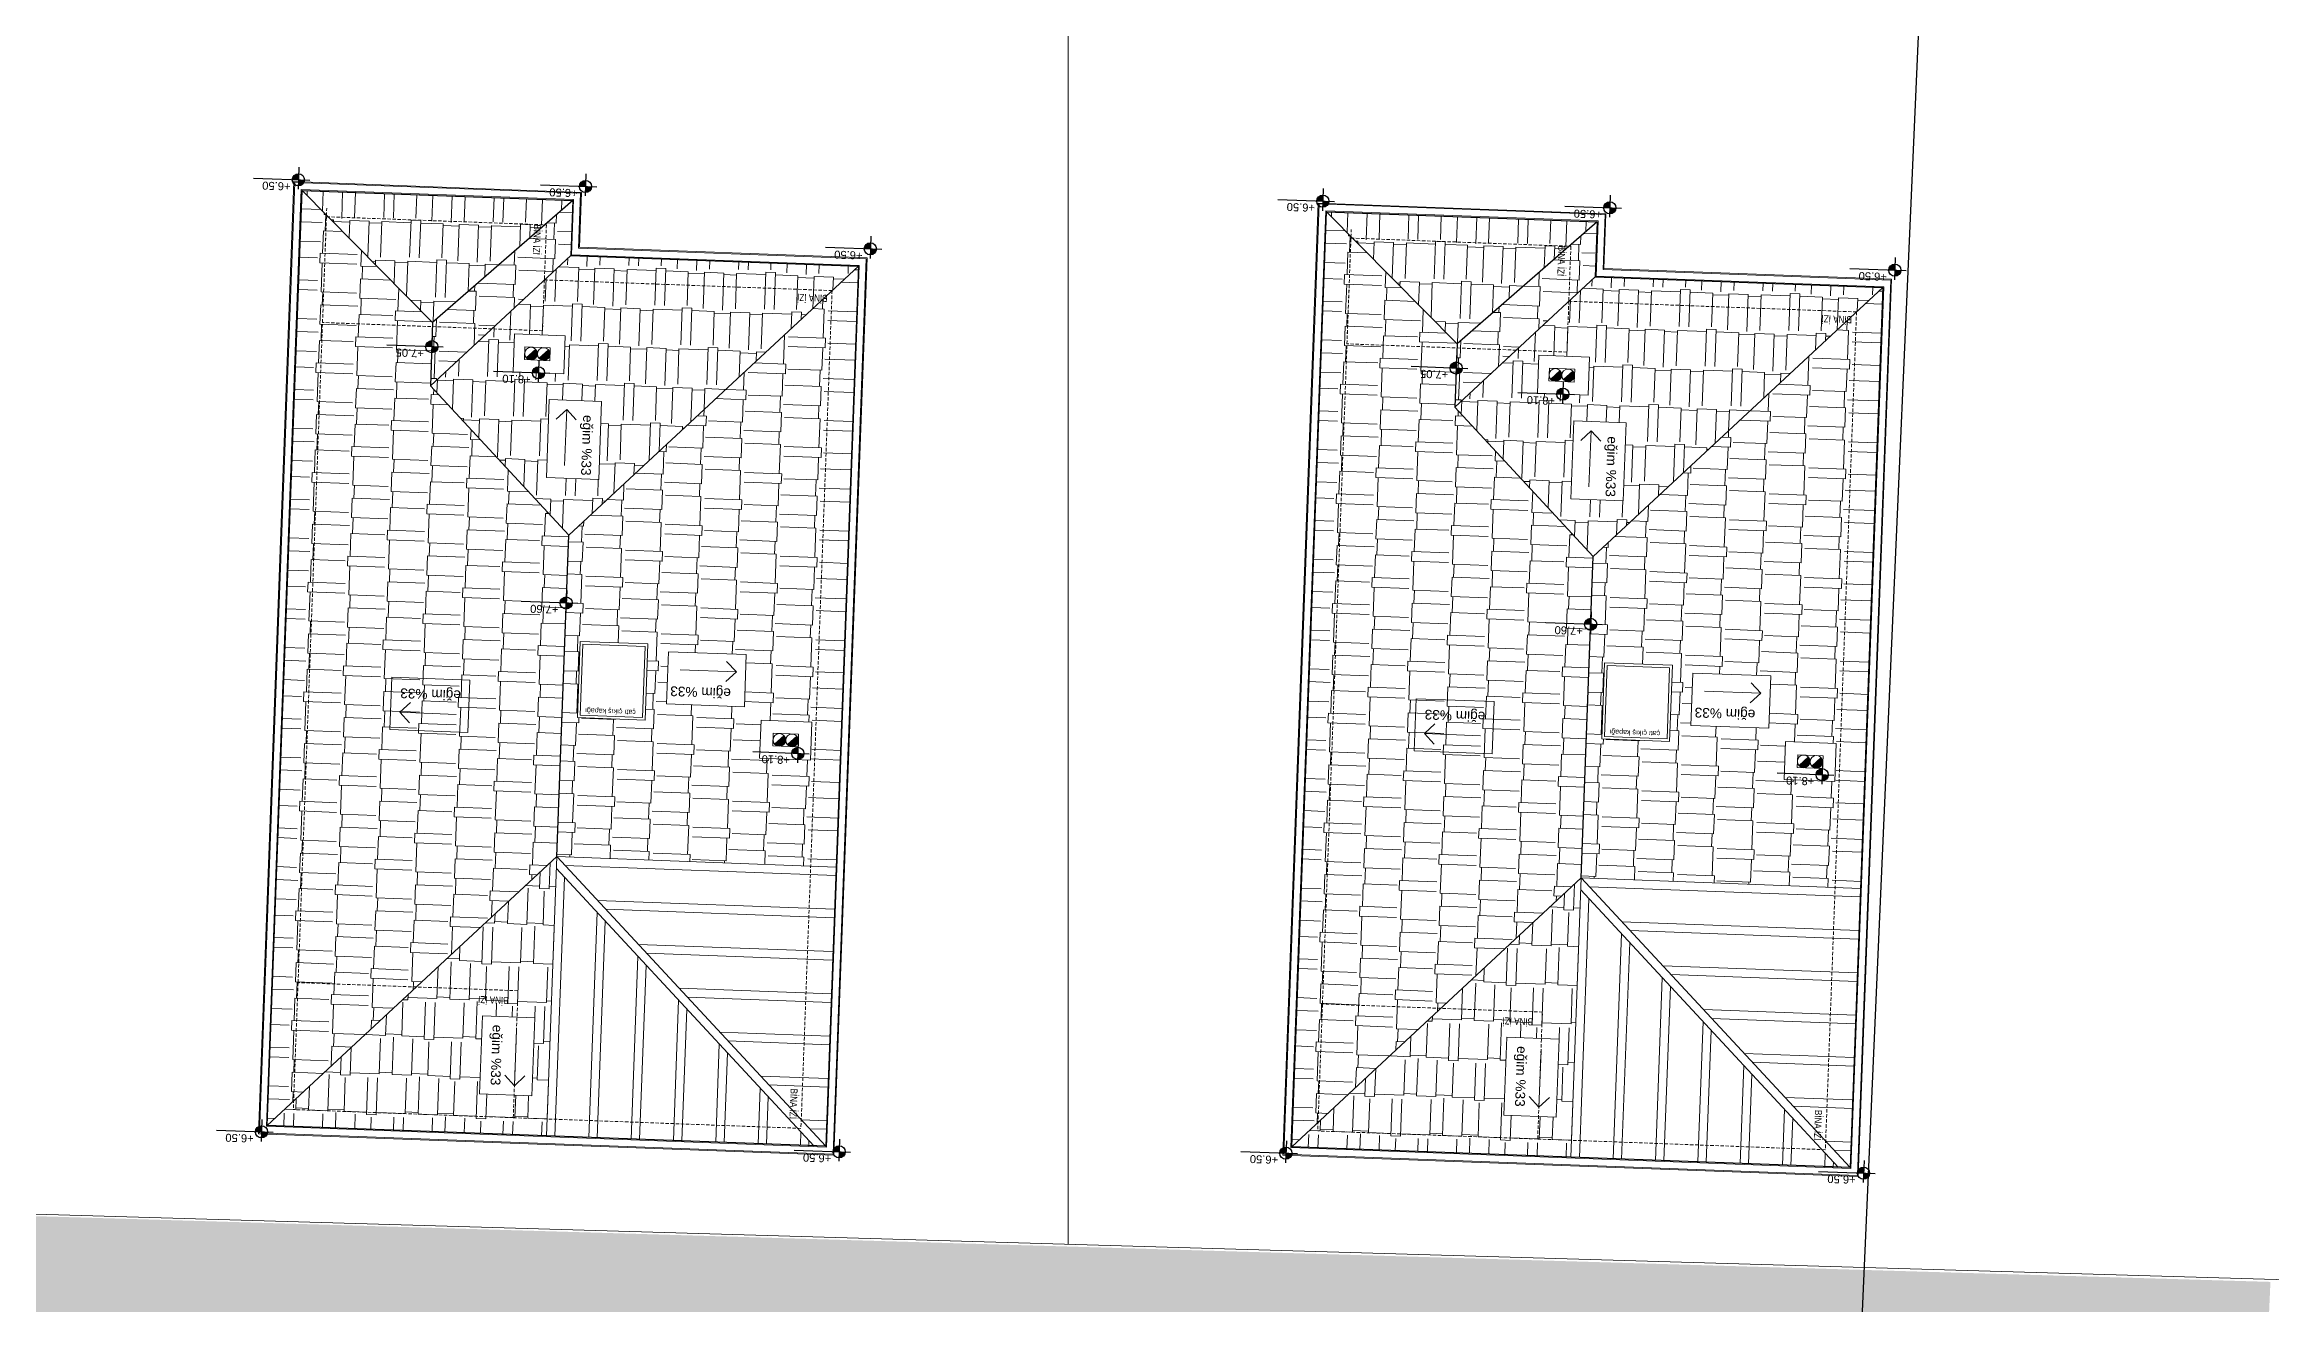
# Model space of a CAD drawing. Header units: centimetres. Extents: x 63871 to 181827, y -95930 to 42199.
# Drawn here: x 175814 to 178443, y -29388 to -27901 of the extents above; entities that cross this region are included whole.
import ezdxf
from ezdxf.enums import TextEntityAlignment as Align

# ---------------------------------------------------------------- set-up
doc = ezdxf.new("R2010")
doc.units = ezdxf.units.CM
doc.linetypes.add('11-021_500-SatisOfisi_220512$0${ Diamond }', pattern=[12, 4, -2, 2, 2, -2])
for name, color, linetype, lineweight in [('A-AREA-IDEN', 7, 'Continuous', 9), ('ARA SINIRLAR', 225, 'Continuous', 15), ('ARM_Pen_No__252', 8, 'Continuous', 18), ('Baca', 82, 'Continuous', 9), ('İz DÜŞÜMÜ', 7, '11-021_500-SatisOfisi_220512$0${ Diamond }', 18), ('OLUK', 222, 'Continuous', 15), ('TARAMA', 251, 'Continuous', 5), ('Çatı', 144, 'Continuous', 30), ('ÇEKME MESAFESİ', 5, 'Continuous', 25)]:
    doc.layers.add(name, color=color, linetype=linetype, lineweight=lineweight)
doc.layers.add('KOT', color=171, linetype='Continuous')
doc.styles.add('Arial', font='Arial.ttf', dxfattribs={"height": 250})
doc.styles.add('Arial_1', font='Arial.ttf', dxfattribs={"height": 300})
doc.styles.add('MtXpl_Arial_Narrow_1', font='')
doc.styles.get('MtXpl_Arial_Narrow_1').set_extended_font_data('Arial Narrow')
pattern_1 = [(177.87319, (375352.876, -166.147), (-98.784803, -42.082955), [22.86, -19.05, 26.67, -11.43, 34.29, -15.24]), (177.87319, (375329.96, -167.203), (-98.784803, -42.082955), [19.05, -72.39, 15.24, -22.86]), (177.87319, (375284.45, -160.747), (-98.784803, -42.082955), [11.43, -118.11]), (267.87319, (375352.876, -166.147), (30.6659616, -46.8903553), [43.815, -139.065]), (267.87319, (375330.03, -165.3), (30.6659616, -46.8903553), [42.8625, -140.0175]), (267.87319, (375310.995, -164.592), (30.6659616, -46.8903553), [40.005, -142.875]), (267.87319, (375284.45, -160.747), (30.6659616, -46.8903553), [43.815, -139.065]), (267.87319, (375273.027, -160.322), (30.6659616, -46.8903553), [43.815, -139.065]), (267.87319, (375238.655, -161.905), (30.6659616, -46.8903553), [41.91, -140.97])]
pattern_2 = [(87.87319, (375352.876, -166.147), (-42.082955, 98.784803), [22.86, -19.05, 26.67, -11.43, 34.29, -15.24]), (87.87319, (375351.82, -143.23), (-42.082955, 98.784803), [19.05, -72.39, 15.24, -22.86]), (87.87319, (375358.276, -97.72), (-42.082955, 98.784803), [11.43, -118.11]), (177.87319, (375352.876, -166.147), (-46.8903553, -30.6659616), [43.815, -139.065]), (177.87319, (375353.724, -143.303), (-46.8903553, -30.6659616), [42.8625, -140.0175]), (177.87319, (375354.43, -124.266), (-46.8903553, -30.6659616), [40.005, -142.875]), (177.87319, (375358.276, -97.72), (-46.8903553, -30.6659616), [43.815, -139.065]), (177.87319, (375358.7, -86.298), (-46.8903553, -30.6659616), [43.815, -139.065]), (177.87319, (375357.118, -51.926), (-46.8903553, -30.6659616), [41.91, -140.97])]
pattern_3 = [(177.87319, (374142.873, -140.935), (-98.784803, -42.082955), [22.86, -19.05, 26.67, -11.43, 34.29, -15.24]), (177.87319, (374119.96, -141.99), (-98.784803, -42.082955), [19.05, -72.39, 15.24, -22.86]), (177.87319, (374074.447, -135.534), (-98.784803, -42.082955), [11.43, -118.11]), (267.87319, (374142.873, -140.935), (30.6659616, -46.8903553), [43.815, -139.065]), (267.87319, (374120.03, -140.086), (30.6659616, -46.8903553), [42.8625, -140.0175]), (267.87319, (374100.992, -139.38), (30.6659616, -46.8903553), [40.005, -142.875]), (267.87319, (374074.447, -135.534), (30.6659616, -46.8903553), [43.815, -139.065]), (267.87319, (374063.024, -135.11), (30.6659616, -46.8903553), [43.815, -139.065]), (267.87319, (374028.652, -136.693), (30.6659616, -46.8903553), [41.91, -140.97])]
pattern_4 = [(87.87319, (374142.873, -140.935), (-42.082955, 98.784803), [22.86, -19.05, 26.67, -11.43, 34.29, -15.24]), (87.87319, (374141.82, -118.02), (-42.082955, 98.784803), [19.05, -72.39, 15.24, -22.86]), (87.87319, (374148.274, -72.51), (-42.082955, 98.784803), [11.43, -118.11]), (177.87319, (374142.873, -140.935), (-46.8903553, -30.6659616), [43.815, -139.065]), (177.87319, (374143.722, -118.09), (-46.8903553, -30.6659616), [42.8625, -140.0175]), (177.87319, (374144.43, -99.053), (-46.8903553, -30.6659616), [40.005, -142.875]), (177.87319, (374148.274, -72.508), (-46.8903553, -30.6659616), [43.815, -139.065]), (177.87319, (374148.698, -61.086), (-46.8903553, -30.6659616), [43.815, -139.065]), (177.87319, (374147.115, -26.713), (-46.8903553, -30.6659616), [41.91, -140.97])]

# ---------------------------------------------------------------- blocks, each defined once
blk = doc.blocks.new('afadfa')
at = {"layer": 'Baca'}
h = blk.add_hatch(color=0, dxfattribs=at)
h.dxf.hatch_style = 1
h.paths.add_polyline_path([(525548.6, 4261233.8, 0.670516), (525535.8, 4261228.6, 0.199315), (525538, 4261223.2)])
h = blk.add_hatch(color=0, dxfattribs=at)
h.dxf.hatch_style = 1
h.paths.add_polyline_path([(525563.7, 4261233.8, 0.675614), (525550.8, 4261228.6, 0.202965), (525553, 4261223.2)])
for p, q in [((525538, 4261223.2), (525548.6, 4261233.8)), ((525553, 4261223.2), (525563.7, 4261233.8))]:
    blk.add_line(p, q, dxfattribs=at)
blk.add_lwpolyline([(525535.8, 4261236.1), (525565.8, 4261236), (525565.8, 4261221), (525535.8, 4261221.1)], close=True, dxfattribs=at)
for centre in [(525543.3, 4261228.6), (525558.3, 4261228.6)]:
    blk.add_circle(centre, 7.5, dxfattribs=at)

msp = doc.modelspace()

# ---------------------------------------------------------------- hatches: boundary and pattern name
at = {"layer": 'ARM_Pen_No__252'}
h = msp.add_hatch(dxfattribs=at)
h.set_pattern_fill('AR-HBONE', color=256, scale=0.51)
h.set_pattern_definition([(45, (0, -50000), (0, 73.27889), [155.448, -51.816]), (135, (36.64, -49963.36), (7e-15, 73.27889), [155.448, -51.816])])
h.paths.add_polyline_path([(166587.4, -29014.1), (166646, -29418.8), (178425.7, -29762.2), (178443.2, -29362.6)])

# ---------------------------------------------------------------- linework, layer by layer
at = {"layer": 'ARA SINIRLAR', "color": 5}
msp.add_line((177023.1, -27832.3), (177023.1, -29318.3), dxfattribs=at)
at = {"layer": 'ARA SINIRLAR'}
msp.add_lwpolyline([(166567.6, -29013.5), (178463.3, -29360.2)], dxfattribs=at)
at = {"layer": 'ÇEKME MESAFESİ'}
msp.add_lwpolyline([(167715.9, -26282.1), (166969.3, -28297.8), (167520.8, -32108.6), (167588.4, -32168.4), (171622.9, -32254.2), (172718.5, -32277.4), (177562.7, -32379.8), (177815.5, -32385.2), (177831.4, -32370.3), (177946.3, -29738.1), (178260.5, -22584.5)], dxfattribs=at)

# ---------------------------------------------------------------- next in the draw order: wipeouts: each hides what was drawn before it
for points in [[(176785.7, -28153.5), (176746.4, -29212.8), (176066.8, -29187.6), (176108.6, -28063.3), (176448.4, -28076), (176445.9, -28140.9)], [(177995.7, -28178.7), (177956.4, -29238), (177276.8, -29212.8), (177318.6, -28088.6), (177658.4, -28101.2), (177655.9, -28166.1)]]:
    msp.add_wipeout(points).dxf.layer = 'OLUK'

# ---------------------------------------------------------------- next in the draw order: hatches: boundary and pattern name
at = {"layer": 'KOT'}
h = msp.add_hatch(color=256, dxfattribs=at)
h.dxf.hatch_style = 1
h.paths.add_polyline_path([(176106.8, -28060.9, 0.009987), (176106.8, -28061.2), (176113.9, -28061.5), (176114.2, -28054, 0.414214)])
h = msp.add_hatch(color=256, dxfattribs=at)
h.dxf.hatch_style = 1
h.paths.add_polyline_path([(176113.7, -28067.9, 0.402561), (176121.1, -28061.3), (176113.9, -28061)])
h = msp.add_hatch(color=256, dxfattribs=at)
h.dxf.hatch_style = 1
h.paths.add_polyline_path([(176445.8, -28068.8, 0.009987), (176445.8, -28069.1), (176453, -28069.3), (176453.2, -28061.9, 0.414214)])
h = msp.add_hatch(color=256, dxfattribs=at)
h.dxf.hatch_style = 1
h.paths.add_polyline_path([(176452.7, -28075.8, 0.402561), (176460.1, -28069.2), (176453, -28068.9)])
h = msp.add_hatch(color=256, dxfattribs=at)
h.dxf.hatch_style = 1
h.paths.add_polyline_path([(177316.8, -28086.1, 0.009987), (177316.8, -28086.4), (177323.9, -28086.7), (177324.2, -28079.2, 0.414214)])
h = msp.add_hatch(color=256, dxfattribs=at)
h.dxf.hatch_style = 1
h.paths.add_polyline_path([(177323.7, -28093.1, 0.402561), (177331.1, -28086.5), (177324, -28086.3)])
h = msp.add_hatch(color=256, dxfattribs=at)
h.dxf.hatch_style = 1
h.paths.add_polyline_path([(177655.8, -28094, 0.009987), (177655.8, -28094.3), (177663, -28094.5), (177663.2, -28087.1, 0.414214)])
h = msp.add_hatch(color=256, dxfattribs=at)
h.dxf.hatch_style = 1
h.paths.add_polyline_path([(177662.7, -28101, 0.402561), (177670.1, -28094.4), (177663, -28094.1)])
h = msp.add_hatch(color=256, dxfattribs=at)
h.dxf.hatch_style = 1
h.paths.add_polyline_path([(176782.3, -28142.4, 0.009987), (176782.3, -28142.7), (176789.5, -28143), (176789.8, -28135.6, 0.414214)])
h = msp.add_hatch(color=256, dxfattribs=at)
h.dxf.hatch_style = 1
h.paths.add_polyline_path([(176789.3, -28149.5, 0.402561), (176796.7, -28142.8), (176789.5, -28142.6)])
h = msp.add_hatch(color=256, dxfattribs=at)
h.dxf.hatch_style = 1
h.paths.add_polyline_path([(177992.3, -28167.7, 0.009987), (177992.3, -28167.9), (177999.5, -28168.2), (177999.8, -28160.8, 0.414214)])
h = msp.add_hatch(color=256, dxfattribs=at)
h.dxf.hatch_style = 1
h.paths.add_polyline_path([(177999.3, -28174.7, 0.402561), (178006.7, -28168.1), (177999.5, -28167.8)])
h = msp.add_hatch(color=256, dxfattribs=at)
h.dxf.hatch_style = 1
h.paths.add_polyline_path([(176264.3, -28258, 0.009987), (176264.3, -28258.3), (176271.5, -28258.5), (176271.7, -28251.1, 0.414214)])
h = msp.add_hatch(color=256, dxfattribs=at)
h.dxf.hatch_style = 1
h.paths.add_polyline_path([(176271.2, -28265, 0.402561), (176278.6, -28258.4), (176271.5, -28258.1)])
h = msp.add_hatch(color=256, dxfattribs=at)
h.dxf.hatch_style = 1
h.paths.add_polyline_path([(176390.3, -28288.9, 0.009987), (176390.3, -28289.2), (176397.5, -28289.5), (176397.7, -28282, 0.414214)])
h = msp.add_hatch(color=256, dxfattribs=at)
h.dxf.hatch_style = 1
h.paths.add_polyline_path([(176397.2, -28295.9, 0.402561), (176404.6, -28289.3), (176397.5, -28289.1)])
h = msp.add_hatch(color=256, dxfattribs=at)
h.dxf.hatch_style = 1
h.paths.add_polyline_path([(177474.3, -28283.2, 0.009987), (177474.3, -28283.5), (177481.5, -28283.8), (177481.7, -28276.3, 0.414214)])
h = msp.add_hatch(color=256, dxfattribs=at)
h.dxf.hatch_style = 1
h.paths.add_polyline_path([(177481.2, -28290.2, 0.402561), (177488.6, -28283.6), (177481.5, -28283.3)])
h = msp.add_hatch(color=256, dxfattribs=at)
h.dxf.hatch_style = 1
h.paths.add_polyline_path([(177600.3, -28314.2, 0.009987), (177600.3, -28314.4), (177607.5, -28314.7), (177607.7, -28307.3, 0.414214)])
h = msp.add_hatch(color=256, dxfattribs=at)
h.dxf.hatch_style = 1
h.paths.add_polyline_path([(177607.2, -28321.2, 0.402561), (177614.6, -28314.6), (177607.5, -28314.3)])
h = msp.add_hatch(color=256, dxfattribs=at)
h.dxf.hatch_style = 1
h.paths.add_polyline_path([(176423.2, -28560.6, 0.009987), (176423.2, -28560.9), (176430.3, -28561.2), (176430.6, -28553.7, 0.414214)])
h = msp.add_hatch(color=256, dxfattribs=at)
h.dxf.hatch_style = 1
h.paths.add_polyline_path([(176430.1, -28567.6, 0.402561), (176437.5, -28561), (176430.4, -28560.8)])
h = msp.add_hatch(color=256, dxfattribs=at)
h.dxf.hatch_style = 1
h.paths.add_polyline_path([(177633.2, -28585.9, 0.009987), (177633.2, -28586.1), (177640.3, -28586.4), (177640.6, -28579, 0.414214)])
h = msp.add_hatch(color=256, dxfattribs=at)
h.dxf.hatch_style = 1
h.paths.add_polyline_path([(177640.1, -28592.9, 0.402561), (177647.5, -28586.3), (177640.4, -28586)])
h = msp.add_hatch(color=256, dxfattribs=at)
h.dxf.hatch_style = 1
h.paths.add_polyline_path([(176696.6, -28738.2, 0.009987), (176696.6, -28738.5), (176703.8, -28738.8), (176704.1, -28731.3, 0.414214)])
h = msp.add_hatch(color=256, dxfattribs=at)
h.dxf.hatch_style = 1
h.paths.add_polyline_path([(176703.5, -28745.2, 0.402561), (176710.9, -28738.6), (176703.8, -28738.3)])
h = msp.add_hatch(color=256, dxfattribs=at)
h.dxf.hatch_style = 1
h.paths.add_polyline_path([(177906.6, -28763.4, 0.009987), (177906.6, -28763.7), (177913.8, -28764), (177914.1, -28756.5, 0.414214)])
h = msp.add_hatch(color=256, dxfattribs=at)
h.dxf.hatch_style = 1
h.paths.add_polyline_path([(177913.5, -28770.4, 0.402561), (177920.9, -28763.8), (177913.8, -28763.5)])
h = msp.add_hatch(color=256, dxfattribs=at)
h.dxf.hatch_style = 1
h.paths.add_polyline_path([(176063.2, -29185.2, 0.009987), (176063.2, -29185.5), (176070.3, -29185.8), (176070.6, -29178.4, 0.414214)])
h = msp.add_hatch(color=256, dxfattribs=at)
h.dxf.hatch_style = 1
h.paths.add_polyline_path([(176070.1, -29192.3, 0.402561), (176077.5, -29185.6), (176070.3, -29185.4)])
h = msp.add_hatch(color=256, dxfattribs=at)
h.dxf.hatch_style = 1
h.paths.add_polyline_path([(176745.5, -29208.7, 0.009987), (176745.4, -29209), (176752.6, -29209.3), (176752.9, -29201.8, 0.414214)])
h = msp.add_hatch(color=256, dxfattribs=at)
h.dxf.hatch_style = 1
h.paths.add_polyline_path([(176752.4, -29215.7, 0.402561), (176759.8, -29209.1), (176752.6, -29208.8)])
h = msp.add_hatch(color=256, dxfattribs=at)
h.dxf.hatch_style = 1
h.paths.add_polyline_path([(177273.2, -29210.5, 0.009987), (177273.2, -29210.7), (177280.3, -29211), (177280.6, -29203.6, 0.414214)])
h = msp.add_hatch(color=256, dxfattribs=at)
h.dxf.hatch_style = 1
h.paths.add_polyline_path([(177280.1, -29217.5, 0.402561), (177287.5, -29210.9), (177280.4, -29210.6)])
h = msp.add_hatch(color=256, dxfattribs=at)
h.dxf.hatch_style = 1
h.paths.add_polyline_path([(177955.5, -29233.9, 0.009987), (177955.4, -29234.2), (177962.6, -29234.5), (177962.9, -29227, 0.414214)])
h = msp.add_hatch(color=256, dxfattribs=at)
h.dxf.hatch_style = 1
h.paths.add_polyline_path([(177962.4, -29240.9, 0.402561), (177969.8, -29234.3), (177962.6, -29234.1)])
at = {"layer": 'Çatı', "lineweight": 15}
h = msp.add_hatch(dxfattribs=at)
h.set_pattern_fill('AR-RSHKE', color=251, scale=0.15, angle=267.8732)
h.set_pattern_definition([(267.87319, (374142.873, -140.935), (42.082955, -98.784803), [22.86, -19.05, 26.67, -11.43, 34.29, -15.24]), (267.87319, (374143.93, -163.85), (42.082955, -98.784803), [19.05, -72.39, 15.24, -22.86]), (267.87319, (374137.473, -209.36), (42.082955, -98.784803), [11.43, -118.11]), (357.87319, (374142.873, -140.935), (46.8903553, 30.6659616), [43.815, -139.065]), (357.87319, (374142.025, -163.78), (46.8903553, 30.6659616), [42.8625, -140.0175]), (357.87319, (374141.318, -182.816), (46.8903553, 30.6659616), [40.005, -142.875]), (357.87319, (374137.473, -209.36), (46.8903553, 30.6659616), [43.815, -139.065]), (357.87319, (374137.05, -220.783), (46.8903553, 30.6659616), [43.815, -139.065]), (357.87319, (374138.63, -255.156), (46.8903553, 30.6659616), [41.91, -140.97])])
h.paths.add_polyline_path([(176433.3, -28480.7), (176269.8, -28304.5), (176269.8, -28304.5), (176272.5, -28229.5), (176118.2, -28073.7), (176077.2, -29177.9), (176419.2, -28860.4)])
h = msp.add_hatch(dxfattribs=at)
h.set_pattern_fill('AR-RSHKE', color=251, scale=0.15, angle=177.8732)
h.set_pattern_definition(pattern_3)
h.paths.add_polyline_path([(176438, -28085.6), (176118.2, -28073.7), (176272.5, -28229.5)])
h.paths.add_polyline_path([(176389.8, -28111), (176388.2, -28152.1), (176403.5, -28152.6), (176405, -28111.6)], flags=24)
h = msp.add_hatch(dxfattribs=at)
h.set_pattern_fill('AR-RSHKE', color=251, scale=0.15, angle=447.8732)
h.set_pattern_definition(pattern_4)
h.paths.add_polyline_path([(176272.5, -28229.5), (176269.8, -28304.5), (176435.6, -28150.5), (176438, -28085.6)])
h.paths.add_polyline_path([(176389.8, -28111), (176388.2, -28152.1), (176403.5, -28152.6), (176405, -28111.6)], flags=25)
h = msp.add_hatch(dxfattribs=at)
h.set_pattern_fill('AR-RSHKE', color=251, scale=0.15, angle=267.8732)
h.set_pattern_definition([(267.87319, (375352.876, -166.147), (42.082955, -98.784803), [22.86, -19.05, 26.67, -11.43, 34.29, -15.24]), (267.87319, (375353.93, -189.06), (42.082955, -98.784803), [19.05, -72.39, 15.24, -22.86]), (267.87319, (375347.475, -234.574), (42.082955, -98.784803), [11.43, -118.11]), (357.87319, (375352.876, -166.147), (46.8903553, 30.6659616), [43.815, -139.065]), (357.87319, (375352.027, -188.99), (46.8903553, 30.6659616), [42.8625, -140.0175]), (357.87319, (375351.32, -208.028), (46.8903553, 30.6659616), [40.005, -142.875]), (357.87319, (375347.475, -234.574), (46.8903553, 30.6659616), [43.815, -139.065]), (357.87319, (375347.05, -245.996), (46.8903553, 30.6659616), [43.815, -139.065]), (357.87319, (375348.634, -280.37), (46.8903553, 30.6659616), [41.91, -140.97])])
h.paths.add_polyline_path([(177643.3, -28505.9), (177479.8, -28329.7), (177479.8, -28329.7), (177482.5, -28254.8), (177328.2, -28098.9), (177287.2, -29203.2), (177629.2, -28885.6)])
h = msp.add_hatch(dxfattribs=at)
h.set_pattern_fill('AR-RSHKE', color=251, scale=0.15, angle=177.8732)
h.set_pattern_definition(pattern_1)
h.paths.add_polyline_path([(177648, -28110.8), (177328.2, -28098.9), (177482.5, -28254.8)])
h.paths.add_polyline_path([(177599.8, -28136.2), (177598.2, -28177.3), (177613.5, -28177.9), (177615, -28136.8)], flags=24)
h = msp.add_hatch(dxfattribs=at)
h.set_pattern_fill('AR-RSHKE', color=251, scale=0.15, angle=447.8732)
h.set_pattern_definition(pattern_2)
h.paths.add_polyline_path([(177482.5, -28254.8), (177479.8, -28329.7), (177645.6, -28175.7), (177648, -28110.8)])
h.paths.add_polyline_path([(177599.8, -28136.2), (177598.2, -28177.3), (177613.5, -28177.9), (177615, -28136.8)], flags=25)
h = msp.add_hatch(dxfattribs=at)
h.set_pattern_fill('AR-RSHKE', color=251, scale=0.15, angle=177.8732)
h.set_pattern_definition(pattern_3)
h.paths.add_polyline_path([(176269.8, -28304.5), (176433.3, -28480.7), (176775.3, -28163.2), (176435.6, -28150.5)])
h.paths.add_polyline_path([(176367.5, -28288.1), (176369.2, -28243.1), (176429.1, -28245.4), (176427.5, -28290.3)], flags=16)
h.paths.add_polyline_path([(176381, -28273.6), (176381.5, -28258.5), (176411.5, -28259.7), (176411, -28274.8)], flags=0)
h.paths.add_polyline_path([(176381.3, -28266.1, -1), (176396.2, -28266.7, -1), (176411.2, -28267.2, -1), (176396.2, -28266.7, -1)], flags=0)
h.paths.add_polyline_path([(176410.3, -28320.5), (176472.1, -28322.8), (176468.6, -28414.9), (176406.9, -28412.6)], flags=16)
h.paths.add_polyline_path([(176444.2, -28335.6), (176441.3, -28412.9), (176465.1, -28413.8), (176467.9, -28336.5)], flags=8)
h.paths.add_polyline_path([(176741.8, -28194.7), (176700.7, -28193.1), (176700.1, -28208.4), (176741.2, -28209.9)], flags=25)
h = msp.add_hatch(dxfattribs=at)
h.set_pattern_fill('AR-RSHKE', color=251, scale=0.15, angle=447.8732)
h.set_pattern_definition(pattern_4)
h.paths.add_polyline_path([(176419.2, -28860.4), (176749, -28872.7), (176775.3, -28163.2), (176433.3, -28480.7)])
h.paths.add_polyline_path([(176643, -28621.8), (176640.7, -28683.6), (176548.6, -28680.1), (176550.9, -28618.4)], flags=16)
h.paths.add_polyline_path([(176526.7, -28609.2), (176523.4, -28699.2), (176443.5, -28696.2), (176446.8, -28606.3)], flags=16)
h.paths.add_polyline_path([(176523.6, -28612.1), (176520.5, -28696.1), (176446.6, -28693.3), (176449.7, -28609.4)], flags=0)
h.paths.add_polyline_path([(176660.4, -28699.3), (176720.3, -28701.5), (176718.7, -28746.5), (176658.7, -28744.3)], flags=16)
h.paths.add_polyline_path([(176674.8, -28714.8), (176704.8, -28716), (176704.2, -28731), (176674.2, -28729.8)], flags=0)
h.paths.add_polyline_path([(176689.5, -28722.9, -1), (176704.5, -28723.5, -1), (176689.5, -28722.9, -1), (176674.5, -28722.4, -1)], flags=0)
h.paths.add_polyline_path([(176627.9, -28655.7), (176550.7, -28652.8), (176549.8, -28676.6), (176627, -28679.4)], flags=8)
h.paths.add_polyline_path([(176514.6, -28683.7), (176450.7, -28681.3), (176450.2, -28692.9), (176514.1, -28695.3)], flags=8)
h = msp.add_hatch(dxfattribs=at)
h.set_pattern_fill('AR-RSHKE', color=251, scale=0.15, angle=177.8732)
h.set_pattern_definition(pattern_1)
h.paths.add_polyline_path([(177479.8, -28329.7), (177643.3, -28505.9), (177985.3, -28188.4), (177645.6, -28175.7)])
h.paths.add_polyline_path([(177577.5, -28313.3), (177579.2, -28268.4), (177639.1, -28270.6), (177637.5, -28315.5)], flags=16)
h.paths.add_polyline_path([(177591, -28298.8), (177591.5, -28283.7), (177621.5, -28284.9), (177621, -28300)], flags=0)
h.paths.add_polyline_path([(177591.3, -28291.3, -1), (177606.2, -28291.9, -1), (177621.2, -28292.4, -1), (177606.2, -28291.9, -1)], flags=0)
h.paths.add_polyline_path([(177620.3, -28345.8), (177682.1, -28348), (177678.6, -28440.1), (177616.9, -28437.8)], flags=16)
h.paths.add_polyline_path([(177654.2, -28360.8), (177651.3, -28438.1), (177675.1, -28439), (177677.9, -28361.7)], flags=8)
h.paths.add_polyline_path([(177951.8, -28219.9), (177910.7, -28218.3), (177910.1, -28233.6), (177951.2, -28235.1)], flags=25)
h = msp.add_hatch(dxfattribs=at)
h.set_pattern_fill('AR-RSHKE', color=251, scale=0.15, angle=447.8732)
h.set_pattern_definition(pattern_2)
h.paths.add_polyline_path([(177629.2, -28885.6), (177959, -28897.9), (177985.3, -28188.4), (177643.3, -28505.9)])
h.paths.add_polyline_path([(177853, -28647), (177850.7, -28708.8), (177758.6, -28705.4), (177760.9, -28643.6)], flags=16)
h.paths.add_polyline_path([(177736.8, -28634.4), (177733.4, -28724.4), (177653.5, -28721.4), (177656.8, -28631.5)], flags=16)
h.paths.add_polyline_path([(177733.6, -28637.3), (177730.5, -28721.3), (177656.6, -28718.5), (177659.7, -28634.6)], flags=0)
h.paths.add_polyline_path([(177870.4, -28724.5), (177930.3, -28726.8), (177928.7, -28771.7), (177868.7, -28769.5)], flags=16)
h.paths.add_polyline_path([(177884.8, -28740), (177914.8, -28741.2), (177914.2, -28756.2), (177884.2, -28755.1)], flags=0)
h.paths.add_polyline_path([(177899.5, -28748.1, -1), (177914.5, -28748.7, -1), (177899.5, -28748.1, -1), (177884.5, -28747.6, -1)], flags=0)
h.paths.add_polyline_path([(177837.9, -28680.9), (177760.7, -28678.1), (177759.8, -28701.8), (177837, -28704.6)], flags=8)
h.paths.add_polyline_path([(177724.6, -28708.9), (177660.7, -28706.6), (177660.2, -28718.1), (177724.1, -28720.5)], flags=8)
h = msp.add_hatch(dxfattribs=at)
h.set_pattern_fill('AR-RSHKE', color=251, scale=0.15, angle=357.8732)
h.set_pattern_definition([(357.87319, (374142.873, -140.935), (98.784803, 42.082955), [22.86, -19.05, 26.67, -11.43, 34.29, -15.24]), (357.87319, (374165.79, -139.88), (98.784803, 42.082955), [19.05, -72.39, 15.24, -22.86]), (357.87319, (374211.3, -146.335), (98.784803, 42.082955), [11.43, -118.11]), (87.87319, (374142.873, -140.935), (-30.6659616, 46.8903553), [43.815, -139.065]), (87.87319, (374165.718, -141.783), (-30.6659616, 46.8903553), [42.8625, -140.0175]), (87.87319, (374184.754, -142.49), (-30.6659616, 46.8903553), [40.005, -142.875]), (87.87319, (374211.3, -146.335), (-30.6659616, 46.8903553), [43.815, -139.065]), (87.87319, (374222.722, -146.76), (-30.6659616, 46.8903553), [43.815, -139.065]), (87.87319, (374257.095, -145.176), (-30.6659616, 46.8903553), [41.91, -140.97])])
h.paths.add_polyline_path([(176419.2, -28860.4), (176077.2, -29177.9), (176407, -29190.2)])
h.paths.add_polyline_path([(176393.1, -29050.7), (176389.7, -29142.8), (176327.9, -29140.5), (176331.3, -29048.4)], flags=16)
h.paths.add_polyline_path([(176337.3, -29055.8), (176334.5, -29133.1), (176358.2, -29133.9), (176361.1, -29056.7)], flags=8)
h.paths.add_polyline_path([(176365, -29023.8), (176323.9, -29022.3), (176323.4, -29037.5), (176364.4, -29039)], flags=24)
h = msp.add_hatch(dxfattribs=at)
h.set_pattern_fill('AR-RSHKE', color=251, scale=0.15, angle=357.8732)
h.set_pattern_definition([(357.87319, (375352.876, -166.147), (98.784803, 42.082955), [22.86, -19.05, 26.67, -11.43, 34.29, -15.24]), (357.87319, (375375.79, -165.09), (98.784803, 42.082955), [19.05, -72.39, 15.24, -22.86]), (357.87319, (375421.302, -171.55), (98.784803, 42.082955), [11.43, -118.11]), (87.87319, (375352.876, -166.147), (-30.6659616, 46.8903553), [43.815, -139.065]), (87.87319, (375375.72, -166.996), (-30.6659616, 46.8903553), [42.8625, -140.0175]), (87.87319, (375394.757, -167.703), (-30.6659616, 46.8903553), [40.005, -142.875]), (87.87319, (375421.302, -171.548), (-30.6659616, 46.8903553), [43.815, -139.065]), (87.87319, (375432.725, -171.972), (-30.6659616, 46.8903553), [43.815, -139.065]), (87.87319, (375467.097, -170.39), (-30.6659616, 46.8903553), [41.91, -140.97])])
h.paths.add_polyline_path([(177629.2, -28885.6), (177287.2, -29203.2), (177617, -29215.4)])
h.paths.add_polyline_path([(177603.1, -29075.9), (177599.7, -29168), (177537.9, -29165.7), (177541.4, -29073.6)], flags=16)
h.paths.add_polyline_path([(177547.4, -29081), (177544.5, -29158.3), (177568.2, -29159.1), (177571.1, -29081.9)], flags=8)
h.paths.add_polyline_path([(177575, -29049), (177533.9, -29047.5), (177533.4, -29062.7), (177574.4, -29064.2)], flags=24)

# ---------------------------------------------------------------- next in the draw order: linework, layer by layer
at = {"layer": 'A-AREA-IDEN'}
for p, q in [((176430.8, -28332.4), (176418.5, -28343.8)), ((176428.3, -28398.7), (176430.8, -28332.4)), ((176430.8, -28332.4), (176442.2, -28344.7)), ((177640.8, -28357.6), (177628.5, -28369.1)), ((177638.3, -28423.9), (177640.8, -28357.6)), ((177640.8, -28357.6), (177652.2, -28369.9)), ((176631.2, -28642.3), (176619.7, -28630)), ((176564.9, -28639.8), (176631.2, -28642.3)), ((176631.2, -28642.3), (176618.8, -28653.7)), ((177841.2, -28667.5), (177829.7, -28655.2)), ((176233.9, -28690), (176246.2, -28678.5)), ((177774.9, -28665.1), (177841.2, -28667.5)), ((177841.2, -28667.5), (177828.8, -28678.9)), ((176300.1, -28692.4), (176233.9, -28690)), ((176233.9, -28690), (176245.3, -28702.3)), ((177443.9, -28715.2), (177456.2, -28703.7)), ((177510.1, -28717.6), (177443.9, -28715.2)), ((177443.9, -28715.2), (177455.3, -28727.5)), ((176371.7, -29064.6), (176369.2, -29130.9)), ((177581.7, -29089.8), (177579.2, -29156.1)), ((176369.2, -29130.9), (176357.8, -29118.6)), ((176369.2, -29130.9), (176381.5, -29119.4)), ((177579.2, -29156.1), (177567.8, -29143.8)), ((177579.2, -29156.1), (177591.5, -29144.7))]:
    msp.add_line(p, q, dxfattribs=at)
for points in [[(176406.9, -28412.6), (176410.3, -28320.5), (176472.1, -28322.8), (176468.6, -28414.9)], [(177616.9, -28437.8), (177620.3, -28345.8), (177682.1, -28348), (177678.6, -28440.1)], [(176523.4, -28699.2), (176443.5, -28696.2), (176446.8, -28606.3), (176526.7, -28609.2)], [(176520.5, -28696.1), (176446.6, -28693.3), (176449.7, -28609.4), (176523.6, -28612.1)], [(176550.9, -28618.4), (176643, -28621.8), (176640.7, -28683.6), (176548.6, -28680.1)], [(177733.4, -28724.4), (177653.5, -28721.4), (177656.8, -28631.5), (177736.8, -28634.4)], [(176314.1, -28713.8), (176222, -28710.4), (176224.3, -28648.7), (176316.4, -28652.1)], [(177730.5, -28721.3), (177656.6, -28718.5), (177659.7, -28634.6), (177733.6, -28637.3)], [(177760.9, -28643.6), (177853, -28647), (177850.7, -28708.8), (177758.6, -28705.4)], [(177524.1, -28739.1), (177432, -28735.6), (177434.3, -28673.9), (177526.4, -28677.3)], [(176393.1, -29050.7), (176389.7, -29142.8), (176327.9, -29140.5), (176331.3, -29048.4)], [(177603.1, -29075.9), (177599.7, -29168), (177537.9, -29165.7), (177541.4, -29073.6)]]:
    msp.add_lwpolyline(points, close=True, dxfattribs=at)
at = {"layer": 'Baca'}
for points in [[(176429.1, -28245.4), (176369.2, -28243.1), (176367.5, -28288.1), (176427.5, -28290.3)], [(177639.1, -28270.6), (177579.2, -28268.4), (177577.5, -28313.3), (177637.5, -28315.5)], [(176720.3, -28701.5), (176660.4, -28699.3), (176658.7, -28744.3), (176718.7, -28746.5)], [(177930.3, -28726.8), (177870.4, -28724.5), (177868.7, -28769.5), (177928.7, -28771.7)]]:
    msp.add_lwpolyline(points, close=True, dxfattribs=at)
at = {"layer": 'İz DÜŞÜMÜ'}
for p, q in [((176113.5, -29009.2), (176107.9, -29159.1)), ((177323.5, -29034.4), (177317.9, -29184.3)), ((176367.7, -29168.7), (176107.9, -29159.1)), ((177577.7, -29193.9), (177317.9, -29184.3))]:
    msp.add_line(p, q, dxfattribs=at)
for points in [[(176404.5, -28179.4), (176402.3, -28239.4), (176142.4, -28229.7), (176147.1, -28104.8), (176406.9, -28114.4), (176404.5, -28179.4), (176744.3, -28192), (176707.5, -29181.3), (176367.7, -29168.7), (176373.3, -29018.8), (176113.5, -29009.2), (176147.4, -28094.8)], [(177614.5, -28204.6), (177612.3, -28264.6), (177352.4, -28254.9), (177357.1, -28130), (177616.9, -28139.7), (177614.5, -28204.6), (177954.3, -28217.2), (177917.5, -29206.5), (177577.7, -29193.9), (177583.3, -29044), (177323.5, -29034.4), (177357.5, -28120)]]:
    msp.add_lwpolyline(points, dxfattribs=at)
at = {"layer": 'KOT'}
for p, q in [((176114.5, -28046.4), (176113.5, -28072.4)), ((176127.6, -28062), (176060.8, -28059.5)), ((176466.6, -28069.8), (176399.8, -28067.4)), ((176453.5, -28054.3), (176452.6, -28080.3)), ((177324.5, -28071.6), (177323.5, -28097.7)), ((177663.5, -28079.5), (177662.6, -28105.5)), ((177337.6, -28087.2), (177270.8, -28084.7)), ((177676.6, -28095.1), (177609.8, -28092.6)), ((176790.1, -28127.9), (176789.1, -28154)), ((176803.1, -28143.5), (176736.4, -28141)), ((178000.1, -28153.1), (177999.1, -28179.2)), ((178013.1, -28168.7), (177946.4, -28166.2)), ((176285.1, -28259), (176218.3, -28256.6)), ((176272, -28243.5), (176271.1, -28269.5)), ((176411.1, -28290), (176344.3, -28287.5)), ((176398, -28274.4), (176397.1, -28300.5)), ((177495.1, -28284.3), (177428.3, -28281.8)), ((177482, -28268.7), (177481.1, -28294.7)), ((177621.1, -28315.2), (177554.3, -28312.7)), ((177608, -28299.6), (177607.1, -28325.7)), ((176430.9, -28546.1), (176429.9, -28572.2)), ((176444, -28561.7), (176377.2, -28559.2)), ((177640.9, -28571.3), (177639.9, -28597.4)), ((177654, -28586.9), (177587.2, -28584.4)), ((176717.4, -28739.3), (176650.6, -28736.8)), ((176704.3, -28723.7), (176703.4, -28749.7)), ((177927.4, -28764.5), (177860.6, -28762)), ((177914.3, -28748.9), (177913.4, -28774.9)), ((176084, -29186.3), (176017.2, -29183.8)), ((176070.9, -29170.7), (176069.9, -29196.8)), ((176766.2, -29209.8), (176699.5, -29207.3)), ((176753.2, -29194.2), (176752.2, -29220.2)), ((177294, -29211.5), (177227.2, -29209)), ((177280.9, -29195.9), (177279.9, -29222)), ((177976.2, -29235), (177909.5, -29232.5)), ((177963.2, -29219.4), (177962.2, -29245.4))]:
    msp.add_line(p, q, dxfattribs=at)
for centre in [(176113.9, -28061.2), (176453, -28069), (177323.9, -28086.4), (177663, -28094.3), (176789.5, -28142.7), (177999.5, -28167.9), (176271.5, -28258.3), (176397.5, -28289.2), (177481.5, -28283.5), (177607.5, -28314.4), (176430.3, -28560.9), (177640.3, -28586.1), (176703.8, -28738.5), (177913.8, -28763.7), (176070.3, -29185.5), (176752.6, -29209), (177280.3, -29210.7), (177962.6, -29234.2)]:
    msp.add_circle(centre, 7.17, dxfattribs=at)
at = {"layer": 'OLUK'}
for points in [[(176448.4, -28076), (176445.9, -28140.9), (176785.7, -28153.5), (176746.4, -29212.8), (176066.8, -29187.6), (176108.6, -28063.3)], [(176447.3, -28076.9), (176444.9, -28141.9), (176784.7, -28154.5), (176745.4, -29211.8), (176067.9, -29186.6), (176109.6, -28064.4)], [(176439, -28084.6), (176436.6, -28149.6), (176776.4, -28162.2), (176737.7, -29203.5), (176076.2, -29178.9), (176117.3, -28072.7)], [(177658.4, -28101.2), (177655.9, -28166.1), (177995.7, -28178.7), (177956.4, -29238), (177276.8, -29212.8), (177318.6, -28088.6)], [(177657.3, -28102.1), (177654.9, -28167.1), (177994.7, -28179.7), (177955.4, -29237), (177277.9, -29211.8), (177319.6, -28089.6)], [(177649, -28109.8), (177646.6, -28174.8), (177986.4, -28187.4), (177947.7, -29228.7), (177286.2, -29204.1), (177327.3, -28097.9)]]:
    msp.add_lwpolyline(points, close=True, dxfattribs=at)
at = {"layer": 'TARAMA'}
for p, q in [((176419.2, -28860.4), (176407, -29190.2)), ((176419.2, -28860.4), (176736.8, -29202.4)), ((176419.2, -28860.4), (176749, -28872.7)), ((176428.3, -28884.9), (176417, -29190.6)), ((176722.6, -29201.9), (176418.7, -28874.5)), ((176428.8, -28870.8), (176748.6, -28882.7)), ((177629.2, -28885.6), (177617, -29215.4)), ((177629.2, -28885.6), (177946.8, -29227.6)), ((177629.2, -28885.6), (177959, -28897.9)), ((176467.3, -28912.2), (176747.1, -28922.6)), ((177638.3, -28910.1), (177627, -29215.8)), ((177932.6, -29227.1), (177628.7, -28899.8)), ((177638.8, -28896), (177958.6, -28907.9)), ((176466.8, -28926.4), (176456.9, -29192)), ((176476.4, -28936.7), (176466.9, -29192.4)), ((176477, -28922.6), (176746.8, -28932.6)), ((177677.3, -28937.4), (177957.1, -28947.8)), ((176515.4, -28964.1), (176745.3, -28972.6)), ((177676.8, -28951.6), (177666.9, -29217.3)), ((177686.4, -28961.9), (177676.9, -29217.6)), ((177687, -28947.8), (177956.8, -28957.8)), ((176514.9, -28978.2), (176506.9, -29193.9)), ((176524.5, -28988.6), (176516.9, -29194.3)), ((176525.1, -28974.4), (176744.9, -28982.6)), ((177725.4, -28989.3), (177955.3, -28997.8)), ((177735.1, -28999.6), (177954.9, -29007.8)), ((176563.6, -29015.9), (176743.4, -29022.6)), ((176573.2, -29026.2), (176743.1, -29032.6)), ((177724.9, -29003.4), (177716.9, -29219.1)), ((177734.5, -29013.8), (177726.9, -29219.5)), ((176563, -29030), (176556.9, -29195.8)), ((176572.7, -29040.4), (176566.9, -29196.1)), ((177773.6, -29041.1), (177953.4, -29047.8)), ((177783.2, -29051.5), (177953.1, -29057.8)), ((176611.7, -29067.7), (176741.6, -29072.5)), ((176621.3, -29078.1), (176741.2, -29082.5)), ((177773, -29055.2), (177766.9, -29221)), ((177782.7, -29065.6), (177776.9, -29221.3)), ((176611.1, -29081.8), (176606.8, -29197.6)), ((176620.8, -29092.2), (176616.8, -29198)), ((177821.7, -29092.9), (177951.6, -29097.7)), ((177831.3, -29103.3), (177951.2, -29107.7)), ((176659.8, -29119.5), (176739.7, -29122.5)), ((176669.4, -29129.9), (176739.3, -29132.5)), ((177821.1, -29107), (177816.8, -29222.8)), ((177830.8, -29117.4), (177826.8, -29223.2)), ((176659.2, -29133.7), (176656.8, -29199.5)), ((176668.9, -29144), (176666.8, -29199.8)), ((177869.8, -29144.7), (177949.7, -29147.7)), ((177879.4, -29155.1), (177949.4, -29157.7)), ((176707.9, -29171.3), (176737.9, -29172.5)), ((176717.5, -29181.7), (176737.5, -29182.4)), ((177869.3, -29158.9), (177866.8, -29224.7)), ((177878.9, -29169.2), (177876.8, -29225.1)), ((176707.4, -29185.5), (176706.8, -29201.3)), ((176717, -29195.8), (176716.8, -29201.7)), ((177917.9, -29196.6), (177947.9, -29197.7)), ((177927.5, -29206.9), (177947.5, -29207.7)), ((177917.4, -29210.7), (177916.8, -29226.5)), ((177927, -29221.1), (177926.8, -29226.9))]:
    msp.add_line(p, q, dxfattribs=at)
at = {"layer": 'Çatı'}
for p, q in [((176272.5, -28229.5), (176118.2, -28073.7)), ((176438, -28085.6), (176272.5, -28229.5)), ((177482.5, -28254.8), (177328.2, -28098.9)), ((177648, -28110.8), (177482.5, -28254.8)), ((176269.8, -28304.5), (176435.6, -28150.5)), ((176433.3, -28480.7), (176775.3, -28163.2)), ((177479.8, -28329.7), (177645.6, -28175.7)), ((177643.3, -28505.9), (177985.3, -28188.4)), ((176272.5, -28229.5), (176269.8, -28304.5)), ((177482.5, -28254.8), (177479.8, -28329.7)), ((176433.3, -28480.7), (176269.8, -28304.5)), ((177643.3, -28505.9), (177479.8, -28329.7)), ((176419.2, -28860.4), (176433.3, -28480.7)), ((177629.2, -28885.6), (177643.3, -28505.9)), ((176419.2, -28860.4), (176077.2, -29177.9)), ((176736.8, -29202.4), (176419.2, -28860.4)), ((177629.2, -28885.6), (177287.2, -29203.2)), ((177946.8, -29227.6), (177629.2, -28885.6))]:
    msp.add_line(p, q, dxfattribs=at)
for points in [[(176438, -28085.6), (176435.6, -28150.5), (176775.3, -28163.2), (176736.8, -29202.4), (176077.2, -29177.9), (176118.2, -28073.7)], [(177648, -28110.8), (177645.6, -28175.7), (177985.3, -28188.4), (177946.8, -29227.6), (177287.2, -29203.2), (177328.2, -28098.9)]]:
    msp.add_lwpolyline(points, close=True, dxfattribs=at)

# ---------------------------------------------------------------- next in the draw order: block references
at = {"layer": 'Baca', "rotation": 177.8731895439683}
for p in [(859724.8, 4210522.6), (860934.8, 4210497.4), (860018.1, 4210066.4), (861228.1, 4210041.1)]:
    msp.add_blockref('afadfa', p, dxfattribs=at)

# ---------------------------------------------------------------- next in the draw order: texts
at = {"style": 'MtXpl_Arial_Narrow_1'}
for rotation, p in [(267.8302, (176392.2, -28113.7)), (267.8302, (177602.2, -28138.9)), (177.8302, (176739.1, -28197.1)), (177.8302, (177949.1, -28222.3)), (177.8302, (176362.3, -29026.3)), (177.8302, (177572.3, -29051.5)), (267.8302, (176695.3, -29134.2)), (267.8302, (177905.3, -29159.4))]:
    msp.add_text('BİNA İZİ', height=8.32, rotation=rotation, dxfattribs=at).set_placement(p)
at = {"layer": 'A-AREA-IDEN', "style": 'Arial_1'}
for p in [(176482.5, -28686.2), (177692.5, -28711.4)]:
    msp.add_text('çatı çıkış kapağı', height=5.953, rotation=177.8732, dxfattribs=at).set_placement(p, align=Align.CENTER)
at = {"layer": 'A-AREA-IDEN', "char_height": 11.52, "width": 136.287, "attachment_point": 2, "line_spacing_factor": 0.941778, "style": 'Arial'}
for insert, rotation in [((176460.6, -28374.9), 267.8732), ((177670.6, -28400.1), 267.8732), ((176588.7, -28672.1), 177.8732), ((176269.8, -28674.5), 177.8732), ((177798.7, -28697.3), 177.8732), ((177479.8, -28699.7), 177.8732), ((176353.7, -29095), 267.8732), ((177563.7, -29120.2), 267.8732)]:
    msp.add_mtext('eğim %33', dxfattribs=dict(at, insert=insert, rotation=rotation))
at = {"layer": 'KOT', "char_height": 9.45, "width": 57.696, "attachment_point": 2, "rotation": 177.8732, "line_spacing_factor": 0.941778, "style": 'Arial_1'}
for s, insert in [('+6.50', (176087.7, -28073.3)), ('+6.50', (176426.8, -28081.2)), ('+6.50', (177297.8, -28098.5)), ('+6.50', (177636.8, -28106.4)), ('+6.50', (176763.3, -28154.8)), ('+6.50', (177973.3, -28180)), ('+7.05', (176245.3, -28270.4)), ('+7.05', (177455.3, -28295.6)), ('+8.10', (176371.3, -28301.3)), ('+8.10', (177581.3, -28326.5)), ('+7.60', (176404.2, -28573)), ('+7.60', (177614.2, -28598.2)), ('+8.10', (176677.6, -28750.6)), ('+8.10', (177887.6, -28775.8)), ('+6.50', (176044.2, -29197.6)), ('+6.50', (176726.4, -29221.1)), ('+6.50', (177254.2, -29222.8)), ('+6.50', (177936.4, -29246.3))]:
    msp.add_mtext(s, dxfattribs=dict(at, insert=insert))

doc.saveas('drawing.dxf')
